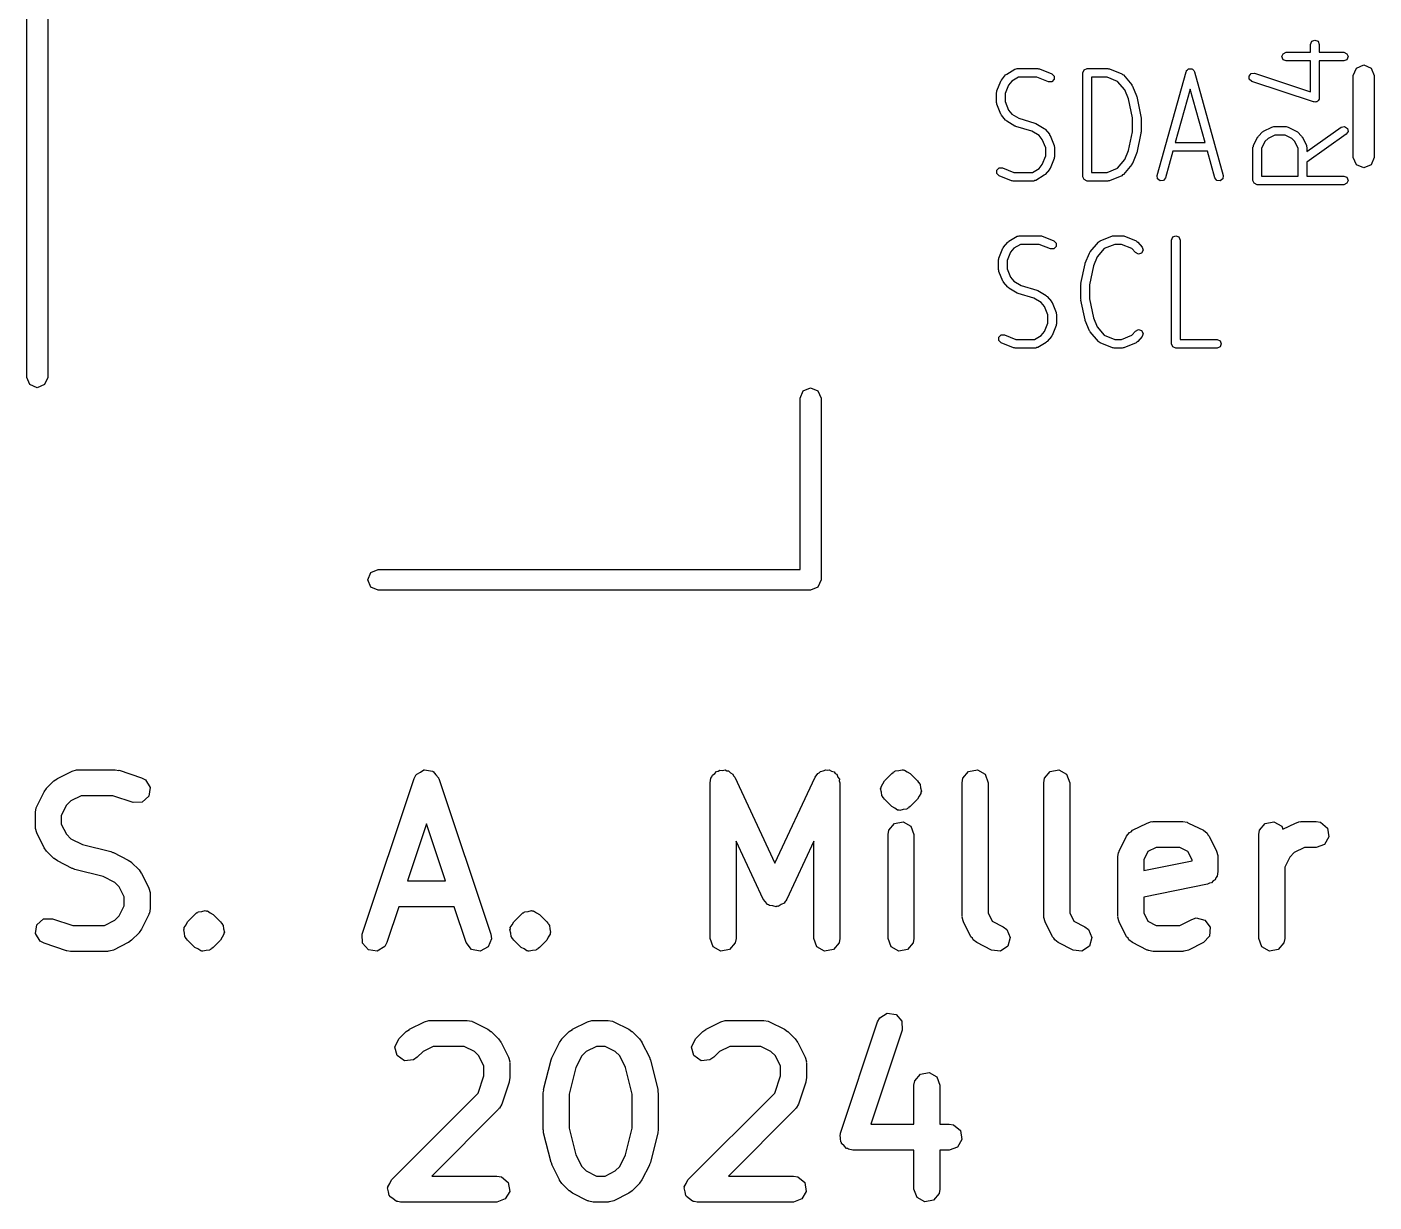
# Model space of a CAD drawing. Extents: x 85.3 to 114.3, y -106.8 to -93.4.
# Drawn here: x 85.25 to 93.04, y -106.71 to -99.91 of the extents above; entities that cross this region are included whole.
import ezdxf

# ---------------------------------------------------------------- set-up
doc = ezdxf.new("R2010")
doc.units = 0
doc.layers.add('BLACK', color=7, linetype='CONTINUOUS')

msp = doc.modelspace()

# ---------------------------------------------------------------- linework, layer by layer
at = {"layer": 'BLACK', "linetype": 'CONTINUOUS'}
for p, q in [((85.255, -101.94), (85.255, -98.06)), ((85.375, -98.06), (85.375, -101.94)), ((92.6749, -100.015), (92.6822, -99.9973)), ((92.6749, -100.061), (92.6749, -100.015)), ((92.6822, -99.9973), (92.6999, -99.9899)), ((92.6999, -99.9899), (92.7176, -99.9973)), ((92.7176, -99.9973), (92.7249, -100.015)), ((92.7249, -100.015), (92.7249, -100.061)), ((92.5083, -100.086), (92.5156, -100.069)), ((92.5156, -100.104), (92.5083, -100.086)), ((92.5156, -100.069), (92.5333, -100.061)), ((92.5333, -100.111), (92.5156, -100.104)), ((92.5333, -100.061), (92.6749, -100.061)), ((92.6749, -100.111), (92.5333, -100.111)), ((92.6749, -100.29), (92.6749, -100.111)), ((92.7249, -100.061), (92.8666, -100.061)), ((92.8666, -100.111), (92.7249, -100.111)), ((92.7249, -100.111), (92.7249, -100.324)), ((92.8666, -100.061), (92.8843, -100.069)), ((92.8843, -100.104), (92.8666, -100.111)), ((92.8843, -100.069), (92.8916, -100.086)), ((92.8916, -100.086), (92.8843, -100.104)), ((92.9391, -100.152), (92.9815, -100.134)), ((92.9815, -100.134), (93.0239, -100.152)), ((90.8883, -100.221), (90.9121, -100.192)), ((90.9121, -100.192), (90.9159, -100.19)), ((90.9159, -100.19), (90.9184, -100.187)), ((90.9184, -100.187), (90.966, -100.158)), ((90.9858, -100.205), (90.9478, -100.227)), ((90.966, -100.158), (90.9727, -100.157)), ((90.9727, -100.157), (90.9789, -100.155)), ((90.9789, -100.155), (91.0979, -100.155)), ((91.0931, -100.205), (90.9858, -100.205)), ((91.1601, -100.231), (91.0931, -100.205)), ((91.0979, -100.155), (91.1024, -100.156)), ((91.1024, -100.156), (91.1072, -100.156)), ((91.1072, -100.156), (91.1787, -100.185)), ((91.1787, -100.185), (91.1924, -100.198)), ((91.1924, -100.198), (91.1926, -100.217)), ((91.3587, -100.18), (91.366, -100.162)), ((91.3587, -100.78), (91.3587, -100.18)), ((91.366, -100.162), (91.3837, -100.155)), ((91.3837, -100.155), (91.5027, -100.155)), ((91.4087, -100.205), (91.4087, -100.755)), ((91.4979, -100.205), (91.4087, -100.205)), ((91.559, -100.229), (91.4979, -100.205)), ((91.5027, -100.155), (91.5072, -100.156)), ((91.5072, -100.156), (91.512, -100.156)), ((91.512, -100.156), (91.5834, -100.185)), ((91.5834, -100.185), (91.5879, -100.189)), ((91.5879, -100.189), (91.5933, -100.192)), ((91.5933, -100.192), (91.641, -100.249)), ((91.7881, -100.773), (91.9548, -100.173)), ((91.9548, -100.173), (91.9567, -100.17)), ((91.9567, -100.17), (91.9571, -100.167)), ((91.9571, -100.167), (91.9624, -100.163)), ((91.9624, -100.163), (91.9666, -100.158)), ((91.9666, -100.158), (91.9697, -100.157)), ((91.9697, -100.157), (91.9722, -100.156)), ((91.9722, -100.156), (91.9789, -100.156)), ((91.9789, -100.156), (91.9856, -100.156)), ((91.9856, -100.156), (91.9881, -100.157)), ((91.9881, -100.157), (91.9912, -100.158)), ((91.9912, -100.158), (91.9953, -100.163)), ((91.9953, -100.163), (92.0007, -100.167)), ((92.0007, -100.167), (92.001, -100.17)), ((92.001, -100.17), (92.003, -100.173)), ((92.003, -100.173), (92.1696, -100.773)), ((92.3191, -100.198), (92.3316, -100.183)), ((92.3204, -100.217), (92.3191, -100.198)), ((92.3316, -100.183), (92.3507, -100.182)), ((92.3507, -100.182), (92.6749, -100.29)), ((92.9215, -100.194), (92.9391, -100.152)), ((92.9215, -100.669), (92.9215, -100.194)), ((93.0239, -100.152), (93.0415, -100.194)), ((93.0415, -100.194), (93.0415, -100.669)), ((90.8587, -100.294), (90.8606, -100.289)), ((90.8606, -100.284), (90.8844, -100.227)), ((90.8606, -100.289), (90.8606, -100.284)), ((90.8844, -100.227), (90.8871, -100.224)), ((90.8871, -100.224), (90.8883, -100.221)), ((90.9291, -100.25), (90.9087, -100.299)), ((90.9478, -100.227), (90.9291, -100.25)), ((91.1792, -100.231), (91.1601, -100.231)), ((91.1926, -100.217), (91.1792, -100.231)), ((91.6001, -100.278), (91.559, -100.229)), ((91.6216, -100.33), (91.6001, -100.278)), ((91.641, -100.249), (91.6421, -100.253)), ((91.6421, -100.253), (91.6448, -100.256)), ((91.6448, -100.256), (91.6686, -100.313)), ((91.9789, -100.273), (91.8927, -100.583)), ((92.0651, -100.583), (91.9789, -100.273)), ((92.3349, -100.229), (92.3204, -100.217)), ((92.692, -100.348), (92.3349, -100.229)), ((90.8587, -100.351), (90.8587, -100.294)), ((90.8606, -100.356), (90.8587, -100.351)), ((90.8606, -100.361), (90.8606, -100.356)), ((90.8844, -100.418), (90.8606, -100.361)), ((90.9087, -100.299), (90.9087, -100.346)), ((90.9087, -100.346), (90.9291, -100.395)), ((91.6444, -100.439), (91.6216, -100.33)), ((91.6686, -100.313), (91.6686, -100.315)), ((91.6686, -100.315), (91.67, -100.317)), ((91.67, -100.317), (91.6938, -100.432)), ((92.6961, -100.348), (92.692, -100.348)), ((92.6999, -100.349), (92.6961, -100.348)), ((92.7053, -100.347), (92.6999, -100.349)), ((92.7111, -100.347), (92.7053, -100.347)), ((92.7138, -100.344), (92.7111, -100.347)), ((92.7176, -100.342), (92.7138, -100.344)), ((92.7198, -100.337), (92.7176, -100.342)), ((92.7236, -100.332), (92.7198, -100.337)), ((92.7249, -100.324), (92.7233, -100.328)), ((92.7233, -100.328), (92.7236, -100.332)), ((90.8871, -100.421), (90.8844, -100.418)), ((90.8883, -100.424), (90.8871, -100.421)), ((90.9121, -100.453), (90.8883, -100.424)), ((90.9291, -100.395), (90.9478, -100.418)), ((90.9478, -100.418), (90.9891, -100.442)), ((90.9891, -100.442), (91.0813, -100.47)), ((91.6444, -100.52), (91.6444, -100.439)), ((91.6938, -100.432), (91.6933, -100.434)), ((91.6933, -100.434), (91.6944, -100.437)), ((91.6944, -100.437), (91.6944, -100.522)), ((90.9159, -100.455), (90.9121, -100.453)), ((90.9184, -100.458), (90.9159, -100.455)), ((90.966, -100.487), (90.9184, -100.458)), ((90.9692, -100.487), (90.966, -100.487)), ((90.9717, -100.489), (90.9692, -100.487)), ((91.064, -100.517), (90.9717, -100.489)), ((91.1053, -100.542), (91.064, -100.517)), ((91.0813, -100.47), (91.0838, -100.472)), ((91.0838, -100.472), (91.087, -100.472)), ((91.087, -100.472), (91.1346, -100.501)), ((91.1346, -100.501), (91.1372, -100.504)), ((91.1372, -100.504), (91.141, -100.506)), ((91.141, -100.506), (91.1648, -100.535)), ((91.6216, -100.629), (91.6444, -100.52)), ((91.6944, -100.522), (91.6933, -100.525)), ((92.3727, -100.545), (92.3965, -100.521)), ((92.3965, -100.521), (92.4003, -100.519)), ((92.4003, -100.519), (92.403, -100.516)), ((92.403, -100.516), (92.4506, -100.493)), ((92.4506, -100.493), (92.4565, -100.492)), ((92.4565, -100.492), (92.4618, -100.49)), ((92.4618, -100.49), (92.5333, -100.49)), ((92.5333, -100.49), (92.5386, -100.492)), ((92.5386, -100.492), (92.5444, -100.493)), ((92.5444, -100.493), (92.5921, -100.516)), ((92.5921, -100.516), (92.5948, -100.519)), ((92.5948, -100.519), (92.5986, -100.521)), ((92.5986, -100.521), (92.6224, -100.545)), ((92.6535, -100.634), (92.8523, -100.494)), ((92.8523, -100.494), (92.8709, -100.49)), ((92.8709, -100.49), (92.8871, -100.501)), ((92.8912, -100.519), (92.8809, -100.535)), ((92.8871, -100.501), (92.8912, -100.519)), ((91.1239, -100.564), (91.1053, -100.542)), ((91.1444, -100.613), (91.1239, -100.564)), ((91.1648, -100.535), (91.1659, -100.539)), ((91.1659, -100.539), (91.1686, -100.541)), ((91.1686, -100.541), (91.1924, -100.599)), ((91.1924, -100.599), (91.1925, -100.604)), ((91.6938, -100.528), (91.67, -100.642)), ((91.6933, -100.525), (91.6938, -100.528)), ((91.8927, -100.583), (92.0651, -100.583)), ((92.3438, -100.605), (92.3442, -100.599)), ((92.3442, -100.599), (92.368, -100.551)), ((92.368, -100.551), (92.3711, -100.549)), ((92.3711, -100.549), (92.3727, -100.545)), ((92.4109, -100.577), (92.3916, -100.616)), ((92.429, -100.559), (92.4109, -100.577)), ((92.4677, -100.54), (92.429, -100.559)), ((92.5274, -100.54), (92.4677, -100.54)), ((92.5661, -100.559), (92.5274, -100.54)), ((92.5841, -100.577), (92.5661, -100.559)), ((92.6035, -100.616), (92.5841, -100.577)), ((92.6224, -100.545), (92.6239, -100.549)), ((92.6239, -100.549), (92.627, -100.551)), ((92.627, -100.551), (92.6509, -100.599)), ((92.6509, -100.599), (92.6513, -100.605)), ((92.8809, -100.535), (92.6535, -100.695)), ((91.1239, -100.709), (91.1444, -100.66)), ((91.1444, -100.66), (91.1444, -100.613)), ((91.1924, -100.675), (91.1686, -100.732)), ((91.1925, -100.67), (91.1924, -100.675)), ((91.1925, -100.604), (91.1944, -100.608)), ((91.1944, -100.665), (91.1925, -100.67)), ((91.1944, -100.608), (91.1944, -100.665)), ((91.6001, -100.681), (91.6216, -100.629)), ((91.6686, -100.646), (91.6448, -100.704)), ((91.67, -100.642), (91.6686, -100.644)), ((91.6686, -100.644), (91.6686, -100.646)), ((91.8788, -100.633), (91.8363, -100.786)), ((92.0789, -100.633), (91.8788, -100.633)), ((92.1215, -100.786), (92.0789, -100.633)), ((92.3416, -100.61), (92.3438, -100.605)), ((92.3416, -100.801), (92.3416, -100.61)), ((92.3916, -100.616), (92.3916, -100.776)), ((92.6035, -100.776), (92.6035, -100.616)), ((92.6513, -100.605), (92.6535, -100.61)), ((92.6535, -100.61), (92.6535, -100.634)), ((92.9391, -100.711), (92.9215, -100.669)), ((93.0415, -100.669), (93.0239, -100.711)), ((90.8604, -100.742), (90.8738, -100.728)), ((90.8607, -100.761), (90.8604, -100.742)), ((90.8738, -100.728), (90.8929, -100.728)), ((90.8929, -100.728), (90.9599, -100.755)), ((90.9599, -100.755), (91.0672, -100.755)), ((91.0672, -100.755), (91.1053, -100.732)), ((91.1053, -100.732), (91.1239, -100.709)), ((91.1648, -100.738), (91.141, -100.767)), ((91.1659, -100.735), (91.1648, -100.738)), ((91.1686, -100.732), (91.1659, -100.735)), ((91.4087, -100.755), (91.4979, -100.755)), ((91.4979, -100.755), (91.559, -100.73)), ((91.559, -100.73), (91.6001, -100.681)), ((91.641, -100.71), (91.5933, -100.767)), ((91.6421, -100.706), (91.641, -100.71)), ((91.6448, -100.704), (91.6421, -100.706)), ((92.6535, -100.695), (92.6535, -100.776)), ((92.9815, -100.729), (92.9391, -100.711)), ((93.0239, -100.711), (92.9815, -100.729)), ((90.8744, -100.774), (90.8607, -100.761)), ((90.9458, -100.803), (90.8744, -100.774)), ((90.9506, -100.803), (90.9458, -100.803)), ((90.9551, -100.805), (90.9506, -100.803)), ((91.0741, -100.805), (90.9551, -100.805)), ((91.0803, -100.802), (91.0741, -100.805)), ((91.087, -100.801), (91.0803, -100.802)), ((91.1346, -100.772), (91.087, -100.801)), ((91.1372, -100.769), (91.1346, -100.772)), ((91.141, -100.767), (91.1372, -100.769)), ((91.366, -100.797), (91.3587, -100.78)), ((91.3837, -100.805), (91.366, -100.797)), ((91.5027, -100.805), (91.3837, -100.805)), ((91.5072, -100.803), (91.5027, -100.805)), ((91.512, -100.803), (91.5072, -100.803)), ((91.5834, -100.774), (91.512, -100.803)), ((91.5878, -100.77), (91.5834, -100.774)), ((91.5933, -100.767), (91.5878, -100.77)), ((91.7905, -100.792), (91.7881, -100.773)), ((91.8055, -100.804), (91.7905, -100.792)), ((91.8245, -100.801), (91.8055, -100.804)), ((91.8363, -100.786), (91.8245, -100.801)), ((92.1333, -100.801), (92.1215, -100.786)), ((92.1523, -100.804), (92.1333, -100.801)), ((92.1673, -100.792), (92.1523, -100.804)), ((92.1696, -100.773), (92.1673, -100.792)), ((92.3489, -100.818), (92.3416, -100.801)), ((92.3666, -100.826), (92.3489, -100.818)), ((92.8666, -100.826), (92.3666, -100.826)), ((92.3916, -100.776), (92.6035, -100.776)), ((92.6535, -100.776), (92.8666, -100.776)), ((92.8666, -100.776), (92.8843, -100.783)), ((92.8843, -100.818), (92.8666, -100.826)), ((92.8843, -100.783), (92.8916, -100.801)), ((92.8916, -100.801), (92.8843, -100.818)), ((90.9303, -101.153), (90.9779, -101.124)), ((90.9779, -101.124), (90.9846, -101.123)), ((90.9846, -101.123), (90.9908, -101.121)), ((90.9908, -101.121), (91.1098, -101.121)), ((91.1098, -101.121), (91.1143, -101.122)), ((91.1143, -101.122), (91.1191, -101.122)), ((91.1191, -101.122), (91.1906, -101.151)), ((91.4577, -101.151), (91.5291, -101.122)), ((91.5291, -101.122), (91.534, -101.122)), ((91.534, -101.122), (91.5384, -101.121)), ((91.5384, -101.121), (91.586, -101.121)), ((91.586, -101.121), (91.5905, -101.122)), ((91.5905, -101.122), (91.5953, -101.122)), ((91.5953, -101.122), (91.6668, -101.151)), ((91.8706, -101.146), (91.8779, -101.128)), ((91.8706, -101.746), (91.8706, -101.146)), ((91.8779, -101.128), (91.8956, -101.121)), ((91.8956, -101.121), (91.9132, -101.128)), ((91.9132, -101.128), (91.9206, -101.146)), ((91.9206, -101.146), (91.9206, -101.721)), ((90.8725, -101.25), (90.8963, -101.193)), ((90.8963, -101.193), (90.899, -101.19)), ((90.899, -101.19), (90.9002, -101.187)), ((90.9002, -101.187), (90.924, -101.158)), ((90.941, -101.216), (90.9206, -101.265)), ((90.924, -101.158), (90.9278, -101.156)), ((90.9278, -101.156), (90.9303, -101.153)), ((90.9597, -101.193), (90.941, -101.216)), ((90.9977, -101.171), (90.9597, -101.193)), ((91.105, -101.171), (90.9977, -101.171)), ((91.172, -101.197), (91.105, -101.171)), ((91.1911, -101.197), (91.172, -101.197)), ((91.1906, -101.151), (91.2043, -101.164)), ((91.2045, -101.183), (91.1911, -101.197)), ((91.2043, -101.164), (91.2045, -101.183)), ((91.3725, -101.279), (91.3963, -101.222)), ((91.3963, -101.222), (91.399, -101.219)), ((91.399, -101.219), (91.4002, -101.215)), ((91.4002, -101.215), (91.4478, -101.158)), ((91.4821, -101.195), (91.441, -101.244)), ((91.4478, -101.158), (91.4533, -101.155)), ((91.4533, -101.155), (91.4577, -101.151)), ((91.5432, -101.171), (91.4821, -101.195)), ((91.5812, -101.171), (91.5432, -101.171)), ((91.6423, -101.195), (91.5812, -101.171)), ((91.6621, -101.219), (91.6423, -101.195)), ((91.679, -101.228), (91.6621, -101.219)), ((91.6668, -101.151), (91.6712, -101.155)), ((91.6712, -101.155), (91.6767, -101.158)), ((91.6767, -101.158), (91.7005, -101.187)), ((91.6973, -101.222), (91.679, -101.228)), ((91.7062, -101.205), (91.6973, -101.222)), ((91.7005, -101.187), (91.7062, -101.205)), ((90.8706, -101.26), (90.8725, -101.255)), ((90.8706, -101.317), (90.8706, -101.26)), ((90.8725, -101.255), (90.8725, -101.25)), ((90.9206, -101.265), (90.9206, -101.312)), ((91.3473, -101.398), (91.3711, -101.283)), ((91.3711, -101.283), (91.3725, -101.281)), ((91.3725, -101.281), (91.3725, -101.279)), ((91.4196, -101.296), (91.3968, -101.405)), ((91.441, -101.244), (91.4196, -101.296)), ((90.8725, -101.322), (90.8706, -101.317)), ((90.8725, -101.327), (90.8725, -101.322)), ((90.8963, -101.384), (90.8725, -101.327)), ((90.9206, -101.312), (90.941, -101.361)), ((90.941, -101.361), (90.9597, -101.384)), ((90.899, -101.387), (90.8963, -101.384)), ((90.9002, -101.39), (90.899, -101.387)), ((90.924, -101.419), (90.9002, -101.39)), ((90.9278, -101.421), (90.924, -101.419)), ((90.9303, -101.424), (90.9278, -101.421)), ((90.9779, -101.453), (90.9303, -101.424)), ((90.9597, -101.384), (91.001, -101.408)), ((90.9811, -101.453), (90.9779, -101.453)), ((90.9836, -101.455), (90.9811, -101.453)), ((91.0759, -101.483), (90.9836, -101.455)), ((91.001, -101.408), (91.0932, -101.436)), ((91.0932, -101.436), (91.0957, -101.438)), ((91.0957, -101.438), (91.0989, -101.438)), ((91.0989, -101.438), (91.1465, -101.467)), ((91.3468, -101.403), (91.3478, -101.4)), ((91.3468, -101.488), (91.3468, -101.403)), ((91.3478, -101.4), (91.3473, -101.398)), ((91.3968, -101.405), (91.3968, -101.486)), ((91.1172, -101.508), (91.0759, -101.483)), ((91.1358, -101.53), (91.1172, -101.508)), ((91.1563, -101.579), (91.1358, -101.53)), ((91.1465, -101.467), (91.1491, -101.47)), ((91.1491, -101.47), (91.1529, -101.472)), ((91.1529, -101.472), (91.1767, -101.501)), ((91.1767, -101.501), (91.1778, -101.505)), ((91.1778, -101.505), (91.1805, -101.507)), ((91.1805, -101.507), (91.2044, -101.565)), ((91.3478, -101.491), (91.3468, -101.488)), ((91.3473, -101.494), (91.3478, -101.491)), ((91.3711, -101.608), (91.3473, -101.494)), ((91.3968, -101.486), (91.4196, -101.595)), ((91.1563, -101.626), (91.1563, -101.579)), ((91.2044, -101.565), (91.2044, -101.57)), ((91.2044, -101.57), (91.2063, -101.574)), ((91.2063, -101.574), (91.2063, -101.631)), ((91.3725, -101.61), (91.3711, -101.608)), ((91.3725, -101.612), (91.3725, -101.61)), ((91.3963, -101.67), (91.3725, -101.612)), ((91.4196, -101.595), (91.441, -101.647)), ((91.1172, -101.698), (91.1358, -101.675)), ((91.1358, -101.675), (91.1563, -101.626)), ((91.2044, -101.641), (91.1805, -101.698)), ((91.2063, -101.631), (91.2044, -101.636)), ((91.2044, -101.636), (91.2044, -101.641)), ((91.399, -101.672), (91.3963, -101.67)), ((91.4002, -101.676), (91.399, -101.672)), ((91.4478, -101.733), (91.4002, -101.676)), ((91.441, -101.647), (91.4821, -101.696)), ((91.6423, -101.696), (91.6621, -101.672)), ((91.6621, -101.672), (91.679, -101.664)), ((91.679, -101.664), (91.6973, -101.669)), ((91.6973, -101.669), (91.7062, -101.686)), ((91.7062, -101.686), (91.7005, -101.704)), ((90.8723, -101.708), (90.8857, -101.694)), ((90.8726, -101.727), (90.8723, -101.708)), ((90.8863, -101.74), (90.8726, -101.727)), ((90.8857, -101.694), (90.9048, -101.694)), ((90.9577, -101.769), (90.8863, -101.74)), ((90.9048, -101.694), (90.9718, -101.721)), ((90.9625, -101.769), (90.9577, -101.769)), ((90.967, -101.771), (90.9625, -101.769)), ((90.9718, -101.721), (91.0791, -101.721)), ((91.0791, -101.721), (91.1172, -101.698)), ((91.0923, -101.768), (91.086, -101.771)), ((91.0989, -101.767), (91.0923, -101.768)), ((91.1465, -101.738), (91.0989, -101.767)), ((91.1491, -101.735), (91.1465, -101.738)), ((91.1529, -101.733), (91.1491, -101.735)), ((91.1767, -101.704), (91.1529, -101.733)), ((91.1778, -101.701), (91.1767, -101.704)), ((91.1805, -101.698), (91.1778, -101.701)), ((91.4533, -101.736), (91.4478, -101.733)), ((91.4577, -101.74), (91.4533, -101.736)), ((91.5291, -101.769), (91.4577, -101.74)), ((91.4821, -101.696), (91.5432, -101.721)), ((91.534, -101.769), (91.5291, -101.769)), ((91.5384, -101.771), (91.534, -101.769)), ((91.5432, -101.721), (91.5812, -101.721)), ((91.5812, -101.721), (91.6423, -101.696)), ((91.5905, -101.769), (91.586, -101.771)), ((91.5953, -101.769), (91.5905, -101.769)), ((91.6667, -101.74), (91.5953, -101.769)), ((91.6712, -101.736), (91.6667, -101.74)), ((91.6767, -101.733), (91.6712, -101.736)), ((91.7005, -101.704), (91.6767, -101.733)), ((91.8779, -101.763), (91.8706, -101.746)), ((91.8956, -101.771), (91.8779, -101.763)), ((91.9206, -101.721), (92.1337, -101.721)), ((92.1337, -101.721), (92.1513, -101.728)), ((92.1513, -101.763), (92.1337, -101.771)), ((92.1513, -101.728), (92.1587, -101.746)), ((92.1587, -101.746), (92.1513, -101.763)), ((91.086, -101.771), (90.967, -101.771)), ((91.586, -101.771), (91.5384, -101.771)), ((92.1337, -101.771), (91.8956, -101.771)), ((85.2726, -101.982), (85.255, -101.94)), ((85.315, -102), (85.2726, -101.982)), ((85.3574, -101.982), (85.315, -102)), ((85.375, -101.94), (85.3574, -101.982)), ((89.7426, -102.018), (89.785, -102)), ((89.785, -102), (89.8274, -102.018)), ((89.725, -102.06), (89.7426, -102.018)), ((89.725, -103.05), (89.725, -102.06)), ((89.8274, -102.018), (89.845, -102.06)), ((89.845, -102.06), (89.845, -103.11)), ((87.225, -103.11), (87.2426, -103.068)), ((87.2426, -103.068), (87.285, -103.05)), ((87.285, -103.05), (89.725, -103.05)), ((87.2426, -103.152), (87.225, -103.11)), ((87.285, -103.17), (87.2426, -103.152)), ((89.785, -103.17), (87.285, -103.17)), ((89.8274, -103.152), (89.785, -103.17)), ((89.845, -103.11), (89.8274, -103.152)), ((85.4113, -104.272), (85.4296, -104.26)), ((85.4296, -104.26), (85.4307, -104.258)), ((85.4307, -104.258), (85.5165, -104.216)), ((85.5165, -104.216), (85.5414, -104.208)), ((85.5414, -104.208), (85.5458, -104.209)), ((85.5458, -104.209), (85.55, -104.208)), ((85.55, -104.208), (85.7643, -104.208)), ((85.7643, -104.208), (85.7864, -104.212)), ((85.7864, -104.212), (85.788, -104.211)), ((85.788, -104.211), (85.9166, -104.254)), ((85.9166, -104.254), (85.9395, -104.267)), ((87.1931, -105.159), (87.4931, -104.259)), ((87.4931, -104.259), (87.5055, -104.236)), ((87.5055, -104.236), (87.5074, -104.235)), ((87.5074, -104.235), (87.5082, -104.233)), ((87.5082, -104.233), (87.529, -104.222)), ((87.529, -104.222), (87.5492, -104.209)), ((87.5492, -104.209), (87.5514, -104.209)), ((87.5514, -104.209), (87.5533, -104.208)), ((87.5533, -104.208), (87.5765, -104.213)), ((87.5765, -104.213), (87.6, -104.217)), ((87.6, -104.217), (87.6014, -104.218)), ((87.6014, -104.218), (87.6035, -104.219)), ((87.6035, -104.219), (87.6183, -104.237)), ((87.6183, -104.237), (87.634, -104.255)), ((87.634, -104.255), (87.6341, -104.257)), ((87.6341, -104.257), (87.6354, -104.259)), ((87.6354, -104.259), (87.9354, -105.159)), ((89.2036, -104.283), (89.2081, -104.257)), ((89.2081, -104.257), (89.2145, -104.249)), ((89.2145, -104.249), (89.2171, -104.24)), ((89.2171, -104.24), (89.2305, -104.23)), ((89.2305, -104.23), (89.2411, -104.218)), ((89.2411, -104.218), (89.2509, -104.216)), ((89.2509, -104.216), (89.2591, -104.21)), ((89.2591, -104.21), (89.2755, -104.212)), ((89.2755, -104.212), (89.2916, -104.209)), ((89.2916, -104.209), (89.3003, -104.214)), ((89.3003, -104.214), (89.3102, -104.215)), ((89.3102, -104.215), (89.3218, -104.226)), ((89.3218, -104.226), (89.336, -104.234)), ((89.336, -104.234), (89.3394, -104.244)), ((89.3394, -104.244), (89.3465, -104.251)), ((89.3465, -104.251), (89.5786, -104.748)), ((89.5786, -104.748), (89.8106, -104.251)), ((89.8106, -104.251), (89.8256, -104.23)), ((89.8256, -104.23), (89.8346, -104.225)), ((89.8346, -104.225), (89.8411, -104.218)), ((89.8411, -104.218), (89.8572, -104.215)), ((89.8572, -104.215), (89.8721, -104.208)), ((89.8721, -104.208), (89.8817, -104.211)), ((89.8817, -104.211), (89.8916, -104.209)), ((89.8916, -104.209), (89.9058, -104.217)), ((89.9058, -104.217), (89.9216, -104.221)), ((89.9216, -104.221), (89.9274, -104.229)), ((89.9274, -104.229), (89.936, -104.234)), ((89.936, -104.234), (89.9416, -104.25)), ((89.9416, -104.25), (89.951, -104.263)), ((90.2113, -104.272), (90.2541, -104.23)), ((90.2541, -104.23), (90.2622, -104.224)), ((90.2622, -104.224), (90.2641, -104.221)), ((90.2641, -104.221), (90.2673, -104.22)), ((90.2673, -104.22), (90.2675, -104.22)), ((90.2675, -104.22), (90.2696, -104.218)), ((90.2696, -104.218), (90.2716, -104.217)), ((90.2716, -104.217), (90.2754, -104.215)), ((90.2754, -104.215), (90.2949, -104.213)), ((90.2949, -104.213), (90.3137, -104.208)), ((90.3137, -104.208), (90.3168, -104.209)), ((90.3168, -104.209), (90.3202, -104.209)), ((90.3202, -104.209), (90.3231, -104.21)), ((90.3231, -104.21), (90.3266, -104.21)), ((90.3266, -104.21), (90.3425, -104.221)), ((90.3425, -104.221), (90.3602, -104.23)), ((90.3602, -104.23), (90.403, -104.272)), ((90.6607, -104.283), (90.6652, -104.257)), ((90.6652, -104.257), (90.6982, -104.218)), ((90.6982, -104.218), (90.7487, -104.209)), ((90.7487, -104.209), (90.7932, -104.234)), ((90.7932, -104.234), (90.8107, -104.283)), ((91.1321, -104.283), (91.1367, -104.257)), ((91.1367, -104.257), (91.1696, -104.218)), ((91.1696, -104.218), (91.2202, -104.209)), ((91.2202, -104.209), (91.2646, -104.234)), ((91.2646, -104.234), (91.2821, -104.283)), ((85.3115, -104.421), (85.3543, -104.335)), ((85.3543, -104.335), (85.3677, -104.317)), ((85.3677, -104.317), (85.3684, -104.315)), ((85.3684, -104.315), (85.4113, -104.272)), ((85.9395, -104.267), (85.9663, -104.31)), ((85.9663, -104.31), (85.9588, -104.361)), ((89.2036, -105.183), (89.2036, -104.283)), ((89.951, -104.263), (89.9501, -104.273)), ((89.9501, -104.273), (89.9536, -104.283)), ((89.9536, -104.283), (89.9536, -105.183)), ((90.1896, -104.319), (90.1924, -104.313)), ((90.1946, -104.338), (90.1896, -104.319)), ((90.1918, -104.306), (90.203, -104.29)), ((90.1924, -104.313), (90.1918, -104.306)), ((90.1963, -104.357), (90.1946, -104.338)), ((90.203, -104.29), (90.2113, -104.272)), ((90.403, -104.272), (90.4087, -104.281)), ((90.4087, -104.281), (90.4114, -104.282)), ((90.4114, -104.282), (90.4123, -104.286)), ((90.4123, -104.286), (90.418, -104.294)), ((90.418, -104.294), (90.4197, -104.313)), ((90.4197, -104.313), (90.4247, -104.332)), ((90.4247, -104.332), (90.4219, -104.338)), ((90.4219, -104.338), (90.4224, -104.345)), ((90.6607, -105.054), (90.6607, -104.283)), ((90.8107, -104.283), (90.8107, -105.036)), ((91.1321, -105.054), (91.1321, -104.283)), ((91.2821, -104.283), (91.2821, -105.036)), ((85.4831, -104.413), (85.4536, -104.472)), ((85.5087, -104.387), (85.4831, -104.413)), ((85.5677, -104.358), (85.5087, -104.387)), ((85.7521, -104.358), (85.5677, -104.358)), ((85.8691, -104.397), (85.7521, -104.358)), ((85.9204, -104.395), (85.8691, -104.397)), ((85.9588, -104.361), (85.9204, -104.395)), ((90.202, -104.365), (90.1963, -104.357)), ((90.2028, -104.369), (90.202, -104.365)), ((90.2056, -104.37), (90.2028, -104.369)), ((90.2113, -104.379), (90.2056, -104.37)), ((90.2541, -104.421), (90.2113, -104.379)), ((90.403, -104.379), (90.3602, -104.421)), ((90.4113, -104.361), (90.403, -104.379)), ((90.4224, -104.345), (90.4113, -104.361)), ((85.3036, -104.454), (85.3081, -104.428)), ((85.3036, -104.54), (85.3036, -104.454)), ((85.3081, -104.428), (85.311, -104.425)), ((85.311, -104.425), (85.3115, -104.421)), ((85.4536, -104.472), (85.4536, -104.522)), ((90.2718, -104.43), (90.2541, -104.421)), ((90.2877, -104.441), (90.2718, -104.43)), ((90.2911, -104.441), (90.2877, -104.441)), ((90.2941, -104.442), (90.2911, -104.441)), ((90.2975, -104.442), (90.2941, -104.442)), ((90.3006, -104.443), (90.2975, -104.442)), ((90.3194, -104.438), (90.3006, -104.443)), ((90.3388, -104.436), (90.3194, -104.438)), ((90.3427, -104.434), (90.3388, -104.436)), ((90.3446, -104.433), (90.3427, -104.434)), ((90.3468, -104.431), (90.3446, -104.433)), ((90.3469, -104.431), (90.3468, -104.431)), ((90.3502, -104.43), (90.3469, -104.431)), ((90.3521, -104.427), (90.3502, -104.43)), ((90.3602, -104.421), (90.3521, -104.427)), ((85.3051, -104.544), (85.3036, -104.54)), ((85.3041, -104.548), (85.3051, -104.544)), ((85.3115, -104.573), (85.3041, -104.548)), ((85.4536, -104.522), (85.4831, -104.581)), ((87.5643, -104.52), (87.4541, -104.85)), ((87.6745, -104.85), (87.5643, -104.52)), ((90.2321, -104.583), (90.2367, -104.557)), ((90.2367, -104.557), (90.2696, -104.518)), ((90.2696, -104.518), (90.3202, -104.509)), ((90.3202, -104.509), (90.3646, -104.534)), ((90.3646, -104.534), (90.3821, -104.583)), ((91.6115, -104.592), (91.627, -104.571)), ((91.627, -104.571), (91.6373, -104.567)), ((91.6373, -104.567), (91.645, -104.558)), ((91.645, -104.558), (91.7307, -104.516)), ((91.7307, -104.516), (91.7557, -104.508)), ((91.7557, -104.508), (91.7601, -104.509)), ((91.7601, -104.509), (91.7643, -104.508)), ((91.7643, -104.508), (91.9357, -104.508)), ((91.9357, -104.508), (91.9614, -104.512)), ((91.9614, -104.512), (91.9648, -104.515)), ((91.9648, -104.515), (91.9693, -104.516)), ((91.9693, -104.516), (92.055, -104.558)), ((92.055, -104.558), (92.0759, -104.574)), ((92.375, -104.583), (92.3795, -104.557)), ((92.3795, -104.557), (92.4125, -104.518)), ((92.4125, -104.518), (92.463, -104.509)), ((92.463, -104.509), (92.5075, -104.534)), ((92.5075, -104.534), (92.514, -104.552)), ((92.514, -104.552), (92.5879, -104.516)), ((92.5879, -104.516), (92.6129, -104.508)), ((92.6129, -104.508), (92.6172, -104.509)), ((92.6172, -104.509), (92.6214, -104.508)), ((92.6214, -104.508), (92.7071, -104.508)), ((92.7071, -104.508), (92.7328, -104.512)), ((92.7328, -104.512), (92.7721, -104.545)), ((92.7721, -104.545), (92.781, -104.596)), ((85.3543, -104.659), (85.3115, -104.573)), ((85.4831, -104.581), (85.5087, -104.607)), ((85.5087, -104.607), (85.5762, -104.64)), ((85.5762, -104.64), (85.7396, -104.681)), ((89.5106, -104.957), (89.3536, -104.621)), ((89.3536, -104.621), (89.3536, -105.183)), ((89.8036, -104.621), (89.6465, -104.957)), ((89.8036, -105.183), (89.8036, -104.621)), ((90.2321, -105.183), (90.2321, -104.583)), ((90.3821, -104.583), (90.3821, -105.183)), ((91.5686, -104.678), (91.6115, -104.592)), ((92.0759, -104.574), (92.0804, -104.584)), ((92.0804, -104.584), (92.0885, -104.592)), ((92.0885, -104.592), (92.1314, -104.678)), ((92.375, -105.183), (92.375, -104.583)), ((92.7554, -104.64), (92.7071, -104.658)), ((92.781, -104.596), (92.7554, -104.64)), ((85.3555, -104.66), (85.3543, -104.659)), ((85.3684, -104.679), (85.3555, -104.66)), ((85.4113, -104.721), (85.3684, -104.679)), ((85.4127, -104.722), (85.4113, -104.721)), ((85.4307, -104.735), (85.4127, -104.722)), ((85.7396, -104.681), (85.7514, -104.687)), ((85.7514, -104.687), (85.755, -104.687)), ((85.755, -104.687), (85.8407, -104.73)), ((91.5607, -104.711), (91.5652, -104.686)), ((91.5607, -105.054), (91.5607, -104.711)), ((91.5652, -104.686), (91.5681, -104.682)), ((91.5681, -104.682), (91.5686, -104.678)), ((91.7345, -104.681), (91.7107, -104.729)), ((91.782, -104.658), (91.7345, -104.681)), ((91.918, -104.658), (91.782, -104.658)), ((91.9655, -104.681), (91.918, -104.658)), ((91.9893, -104.729), (91.9655, -104.681)), ((92.1314, -104.678), (92.1388, -104.703)), ((92.1388, -104.703), (92.1378, -104.707)), ((92.1378, -104.707), (92.1393, -104.711)), ((92.1393, -104.711), (92.1393, -104.797)), ((92.5545, -104.713), (92.525, -104.772)), ((92.5801, -104.687), (92.5545, -104.713)), ((92.6391, -104.658), (92.5801, -104.687)), ((92.7071, -104.658), (92.6391, -104.658)), ((85.5165, -104.778), (85.4307, -104.735)), ((85.52, -104.779), (85.5165, -104.778)), ((85.5318, -104.784), (85.52, -104.779)), ((85.6953, -104.825), (85.5318, -104.784)), ((85.8407, -104.73), (85.8587, -104.743)), ((85.8587, -104.743), (85.8602, -104.744)), ((85.8602, -104.744), (85.903, -104.787)), ((85.903, -104.787), (85.9159, -104.805)), ((85.9159, -104.805), (85.9171, -104.806)), ((85.9171, -104.806), (85.9599, -104.892)), ((91.7107, -104.729), (91.7107, -104.791)), ((91.7107, -104.791), (91.9893, -104.735)), ((91.9893, -104.735), (91.9893, -104.729)), ((92.1393, -104.797), (92.1348, -104.823)), ((92.525, -104.772), (92.525, -105.183)), ((85.7627, -104.859), (85.6953, -104.825)), ((85.7884, -104.884), (85.7627, -104.859)), ((85.8179, -104.943), (85.7884, -104.884)), ((87.4541, -104.85), (87.6745, -104.85)), ((92.079, -104.87), (91.7107, -104.944)), ((92.0896, -104.864), (92.079, -104.87)), ((92.1018, -104.862), (92.0896, -104.864)), ((92.1108, -104.851), (92.1018, -104.862)), ((92.1228, -104.844), (92.1108, -104.851)), ((92.1268, -104.832), (92.1228, -104.844)), ((92.1348, -104.823), (92.1268, -104.832)), ((85.8179, -104.994), (85.8179, -104.943)), ((85.9599, -104.892), (85.9674, -104.917)), ((85.9674, -104.917), (85.9663, -104.921)), ((85.9663, -104.921), (85.9679, -104.925)), ((85.9679, -104.925), (85.9679, -105.011)), ((89.5244, -104.971), (89.5106, -104.957)), ((89.6465, -104.957), (89.6409, -104.965)), ((91.7107, -104.944), (91.7107, -105.036)), ((85.7884, -105.053), (85.8179, -104.994)), ((85.9633, -105.037), (85.9605, -105.04)), ((85.9679, -105.011), (85.9633, -105.037)), ((86.2255, -105.044), (86.2336, -105.038)), ((86.2336, -105.038), (86.2356, -105.035)), ((86.2356, -105.035), (86.2388, -105.035)), ((86.2388, -105.035), (86.239, -105.035)), ((86.239, -105.035), (86.2411, -105.032)), ((86.2411, -105.032), (86.2431, -105.032)), ((86.2431, -105.032), (86.2469, -105.029)), ((86.2469, -105.029), (86.2663, -105.027)), ((86.2663, -105.027), (86.2851, -105.022)), ((86.2851, -105.022), (86.2882, -105.024)), ((86.2882, -105.024), (86.2916, -105.023)), ((86.2916, -105.023), (86.2946, -105.025)), ((86.2946, -105.025), (86.298, -105.024)), ((86.298, -105.024), (86.3139, -105.036)), ((86.3139, -105.036), (86.3316, -105.044)), ((87.4041, -105), (87.3354, -105.206)), ((87.7245, -105), (87.4041, -105)), ((87.7931, -105.206), (87.7245, -105)), ((88.1113, -105.044), (88.1194, -105.038)), ((88.1194, -105.038), (88.1213, -105.035)), ((88.1213, -105.035), (88.1245, -105.035)), ((88.1245, -105.035), (88.1247, -105.035)), ((88.1247, -105.035), (88.1268, -105.032)), ((88.1268, -105.032), (88.1288, -105.032)), ((88.1288, -105.032), (88.1326, -105.029)), ((88.1326, -105.029), (88.152, -105.027)), ((88.152, -105.027), (88.1708, -105.022)), ((88.1708, -105.022), (88.1739, -105.024)), ((88.1739, -105.024), (88.1773, -105.023)), ((88.1773, -105.023), (88.1803, -105.025)), ((88.1803, -105.025), (88.1837, -105.024)), ((88.1837, -105.024), (88.1997, -105.036)), ((88.1997, -105.036), (88.2173, -105.044)), ((89.5355, -104.987), (89.5244, -104.971)), ((89.5421, -104.989), (89.5355, -104.987)), ((89.5469, -104.993), (89.5421, -104.989)), ((89.5663, -104.995), (89.5469, -104.993)), ((89.5851, -105), (89.5663, -104.995)), ((89.5912, -104.997), (89.5851, -105)), ((89.598, -104.998), (89.5912, -104.997)), ((89.6139, -104.987), (89.598, -104.998)), ((89.6316, -104.979), (89.6139, -104.987)), ((89.6373, -104.97), (89.6316, -104.979)), ((89.64, -104.968), (89.6373, -104.97)), ((89.6409, -104.965), (89.64, -104.968)), ((90.8107, -105.036), (90.8345, -105.084)), ((91.2821, -105.036), (91.3059, -105.084)), ((91.7107, -105.036), (91.7345, -105.084)), ((85.3051, -105.155), (85.3126, -105.104)), ((85.3126, -105.104), (85.351, -105.07)), ((85.351, -105.07), (85.4023, -105.069)), ((85.4023, -105.069), (85.5193, -105.108)), ((85.5193, -105.108), (85.7037, -105.108)), ((85.7037, -105.108), (85.7627, -105.078)), ((85.7627, -105.078), (85.7884, -105.053)), ((85.9599, -105.045), (85.9171, -105.13)), ((85.9605, -105.04), (85.9599, -105.045)), ((86.1633, -105.12), (86.1744, -105.104)), ((86.1744, -105.104), (86.1827, -105.087)), ((86.1827, -105.087), (86.2255, -105.044)), ((86.3316, -105.044), (86.3745, -105.087)), ((86.3745, -105.087), (86.3801, -105.095)), ((86.3801, -105.095), (86.3829, -105.097)), ((86.3829, -105.097), (86.3837, -105.1)), ((86.3837, -105.1), (86.3894, -105.108)), ((86.3894, -105.108), (86.3911, -105.128)), ((88.049, -105.12), (88.0602, -105.104)), ((88.0602, -105.104), (88.0684, -105.087)), ((88.0684, -105.087), (88.1113, -105.044)), ((88.2173, -105.044), (88.2602, -105.087)), ((88.2602, -105.087), (88.2659, -105.095)), ((88.2659, -105.095), (88.2686, -105.097)), ((88.2686, -105.097), (88.2694, -105.1)), ((88.2694, -105.1), (88.2751, -105.108)), ((88.2751, -105.108), (88.2768, -105.128)), ((90.6622, -105.058), (90.6607, -105.054)), ((90.6612, -105.063), (90.6622, -105.058)), ((90.6686, -105.088), (90.6612, -105.063)), ((90.7115, -105.173), (90.6686, -105.088)), ((90.8345, -105.084), (90.8978, -105.116)), ((90.8978, -105.116), (90.9187, -105.131)), ((91.1337, -105.058), (91.1321, -105.054)), ((91.1326, -105.063), (91.1337, -105.058)), ((91.1401, -105.088), (91.1326, -105.063)), ((91.1829, -105.173), (91.1401, -105.088)), ((91.3059, -105.084), (91.3693, -105.116)), ((91.3693, -105.116), (91.3902, -105.131)), ((91.5622, -105.058), (91.5607, -105.054)), ((91.5612, -105.063), (91.5622, -105.058)), ((91.5686, -105.088), (91.5612, -105.063)), ((91.6115, -105.173), (91.5686, -105.088)), ((91.7345, -105.084), (91.782, -105.108)), ((91.782, -105.108), (91.918, -105.108)), ((91.918, -105.108), (91.9879, -105.073)), ((91.9879, -105.073), (92.0129, -105.065)), ((92.0129, -105.065), (92.0628, -105.077)), ((92.0628, -105.077), (92.0933, -105.118)), ((85.3319, -105.199), (85.3051, -105.155)), ((85.8602, -105.193), (85.8418, -105.206)), ((85.903, -105.15), (85.8602, -105.193)), ((85.9037, -105.148), (85.903, -105.15)), ((85.9171, -105.13), (85.9037, -105.148)), ((86.161, -105.133), (86.1639, -105.127)), ((86.166, -105.152), (86.161, -105.133)), ((86.1639, -105.127), (86.1633, -105.12)), ((86.1677, -105.171), (86.166, -105.152)), ((86.1734, -105.18), (86.1677, -105.171)), ((86.1743, -105.183), (86.1734, -105.18)), ((86.177, -105.185), (86.1743, -105.183)), ((86.1827, -105.193), (86.177, -105.185)), ((86.2255, -105.236), (86.1827, -105.193)), ((86.3745, -105.193), (86.3316, -105.236)), ((86.3827, -105.175), (86.3745, -105.193)), ((86.3939, -105.159), (86.3827, -105.175)), ((86.3911, -105.128), (86.3961, -105.146)), ((86.3961, -105.146), (86.3933, -105.152)), ((86.3933, -105.152), (86.3939, -105.159)), ((87.1945, -105.21), (87.1931, -105.159)), ((87.9393, -105.185), (87.9204, -105.232)), ((87.9354, -105.159), (87.9393, -105.185)), ((88.0467, -105.133), (88.0496, -105.127)), ((88.0518, -105.152), (88.0467, -105.133)), ((88.0496, -105.127), (88.049, -105.12)), ((88.0535, -105.171), (88.0518, -105.152)), ((88.0591, -105.18), (88.0535, -105.171)), ((88.06, -105.183), (88.0591, -105.18)), ((88.0627, -105.185), (88.06, -105.183)), ((88.0684, -105.193), (88.0627, -105.185)), ((88.1113, -105.236), (88.0684, -105.193)), ((88.2602, -105.193), (88.2173, -105.236)), ((88.2684, -105.175), (88.2602, -105.193)), ((88.2796, -105.159), (88.2684, -105.175)), ((88.2768, -105.128), (88.2819, -105.146)), ((88.2819, -105.146), (88.279, -105.152)), ((88.279, -105.152), (88.2796, -105.159)), ((89.2211, -105.231), (89.2036, -105.183)), ((89.3536, -105.183), (89.349, -105.208)), ((89.8211, -105.231), (89.8036, -105.183)), ((89.9536, -105.183), (89.949, -105.208)), ((90.2497, -105.231), (90.2321, -105.183)), ((90.3821, -105.183), (90.3776, -105.208)), ((90.7196, -105.181), (90.7115, -105.173)), ((90.7241, -105.191), (90.7196, -105.181)), ((90.745, -105.207), (90.7241, -105.191)), ((90.9187, -105.131), (90.9391, -105.178)), ((90.9391, -105.178), (90.9245, -105.227)), ((91.1911, -105.181), (91.1829, -105.173)), ((91.1955, -105.191), (91.1911, -105.181)), ((91.2165, -105.207), (91.1955, -105.191)), ((91.3902, -105.131), (91.4106, -105.178)), ((91.4106, -105.178), (91.396, -105.227)), ((91.6196, -105.181), (91.6115, -105.173)), ((91.6241, -105.191), (91.6196, -105.181)), ((91.645, -105.207), (91.6241, -105.191)), ((92.0902, -105.17), (92.055, -105.207)), ((92.0933, -105.118), (92.0902, -105.17)), ((92.3925, -105.231), (92.375, -105.183)), ((92.525, -105.183), (92.5205, -105.208)), ((85.3549, -105.211), (85.3319, -105.199)), ((85.4834, -105.254), (85.3549, -105.211)), ((85.4851, -105.254), (85.4834, -105.254)), ((85.5071, -105.258), (85.4851, -105.254)), ((85.7214, -105.258), (85.5071, -105.258)), ((85.7256, -105.256), (85.7214, -105.258)), ((85.73, -105.257), (85.7256, -105.256)), ((85.755, -105.25), (85.73, -105.257)), ((85.8407, -105.207), (85.755, -105.25)), ((85.8418, -105.206), (85.8407, -105.207)), ((86.2432, -105.244), (86.2255, -105.236)), ((86.2592, -105.255), (86.2432, -105.244)), ((86.2626, -105.255), (86.2592, -105.255)), ((86.2655, -105.257), (86.2626, -105.255)), ((86.2689, -105.256), (86.2655, -105.257)), ((86.272, -105.257), (86.2689, -105.256)), ((86.2909, -105.252), (86.272, -105.257)), ((86.3103, -105.251), (86.2909, -105.252)), ((86.3141, -105.248), (86.3103, -105.251)), ((86.3161, -105.248), (86.3141, -105.248)), ((86.3182, -105.245), (86.3161, -105.248)), ((86.3184, -105.245), (86.3182, -105.245)), ((86.3216, -105.244), (86.3184, -105.245)), ((86.3235, -105.241), (86.3216, -105.244)), ((86.3316, -105.236), (86.3235, -105.241)), ((87.2286, -105.249), (87.1945, -105.21)), ((87.2793, -105.256), (87.2286, -105.249)), ((87.323, -105.229), (87.2793, -105.256)), ((87.3354, -105.206), (87.323, -105.229)), ((87.825, -105.247), (87.7931, -105.206)), ((87.8753, -105.257), (87.825, -105.247)), ((87.9204, -105.232), (87.8753, -105.257)), ((88.1289, -105.244), (88.1113, -105.236)), ((88.1449, -105.255), (88.1289, -105.244)), ((88.1483, -105.255), (88.1449, -105.255)), ((88.1513, -105.257), (88.1483, -105.255)), ((88.1546, -105.256), (88.1513, -105.257)), ((88.1577, -105.257), (88.1546, -105.256)), ((88.1766, -105.252), (88.1577, -105.257)), ((88.196, -105.251), (88.1766, -105.252)), ((88.1998, -105.248), (88.196, -105.251)), ((88.2018, -105.248), (88.1998, -105.248)), ((88.2039, -105.245), (88.2018, -105.248)), ((88.2041, -105.245), (88.2039, -105.245)), ((88.2073, -105.244), (88.2041, -105.245)), ((88.2092, -105.241), (88.2073, -105.244)), ((88.2173, -105.236), (88.2092, -105.241)), ((89.2655, -105.257), (89.2211, -105.231)), ((89.3161, -105.248), (89.2655, -105.257)), ((89.349, -105.208), (89.3161, -105.248)), ((89.8655, -105.257), (89.8211, -105.231)), ((89.9161, -105.248), (89.8655, -105.257)), ((89.949, -105.208), (89.9161, -105.248)), ((90.2941, -105.257), (90.2497, -105.231)), ((90.3446, -105.248), (90.2941, -105.257)), ((90.3776, -105.208), (90.3446, -105.248)), ((90.8307, -105.25), (90.745, -105.207)), ((90.8817, -105.256), (90.8307, -105.25)), ((90.9245, -105.227), (90.8817, -105.256)), ((91.3022, -105.25), (91.2165, -105.207)), ((91.3531, -105.256), (91.3022, -105.25)), ((91.396, -105.227), (91.3531, -105.256)), ((91.7307, -105.25), (91.645, -105.207)), ((91.7352, -105.25), (91.7307, -105.25)), ((91.7386, -105.253), (91.7352, -105.25)), ((91.7643, -105.258), (91.7386, -105.253)), ((91.9357, -105.258), (91.7643, -105.258)), ((91.9399, -105.256), (91.9357, -105.258)), ((91.9443, -105.257), (91.9399, -105.256)), ((91.9693, -105.25), (91.9443, -105.257)), ((92.055, -105.207), (91.9693, -105.25)), ((92.437, -105.257), (92.3925, -105.231)), ((92.4875, -105.248), (92.437, -105.257)), ((92.5205, -105.208), (92.4875, -105.248)), ((87.5522, -105.665), (87.5771, -105.657)), ((87.5771, -105.657), (87.5815, -105.658)), ((87.5815, -105.658), (87.5857, -105.657)), ((87.5857, -105.657), (87.8, -105.657)), ((87.8, -105.657), (87.8257, -105.661)), ((87.8257, -105.661), (87.8291, -105.664)), ((88.495, -105.665), (88.52, -105.657)), ((88.52, -105.657), (88.5244, -105.658)), ((88.5244, -105.658), (88.5286, -105.657)), ((88.5286, -105.657), (88.6143, -105.657)), ((88.6143, -105.657), (88.6399, -105.661)), ((88.6399, -105.661), (88.6434, -105.664)), ((89.2665, -105.665), (89.2914, -105.657)), ((89.2914, -105.657), (89.2958, -105.658)), ((89.2958, -105.658), (89.3, -105.657)), ((89.3, -105.657), (89.5143, -105.657)), ((89.5143, -105.657), (89.5399, -105.661)), ((89.5399, -105.661), (89.5434, -105.664)), ((90.1717, -105.665), (90.1841, -105.642)), ((90.1841, -105.642), (90.2278, -105.615)), ((90.2278, -105.615), (90.2786, -105.623)), ((90.2786, -105.623), (90.3126, -105.661)), ((90.3126, -105.661), (90.314, -105.713)), ((87.4041, -105.764), (87.447, -105.721)), ((87.447, -105.721), (87.4653, -105.709)), ((87.4653, -105.709), (87.4665, -105.707)), ((87.4665, -105.707), (87.5522, -105.665)), ((87.8291, -105.664), (87.8335, -105.665)), ((87.8335, -105.665), (87.9193, -105.707)), ((87.9193, -105.707), (87.9373, -105.721)), ((87.9373, -105.721), (87.9387, -105.721)), ((87.9387, -105.721), (87.9816, -105.764)), ((88.347, -105.764), (88.3898, -105.721)), ((88.3898, -105.721), (88.4082, -105.709)), ((88.4082, -105.709), (88.4093, -105.707)), ((88.4093, -105.707), (88.495, -105.665)), ((88.6434, -105.664), (88.6478, -105.665)), ((88.6478, -105.665), (88.7335, -105.707)), ((88.7335, -105.707), (88.7516, -105.721)), ((88.7516, -105.721), (88.753, -105.721)), ((88.753, -105.721), (88.7959, -105.764)), ((89.1184, -105.764), (89.1613, -105.721)), ((89.1613, -105.721), (89.1796, -105.709)), ((89.1796, -105.709), (89.1807, -105.707)), ((89.1807, -105.707), (89.2665, -105.665)), ((89.5434, -105.664), (89.5478, -105.665)), ((89.5478, -105.665), (89.6335, -105.707)), ((89.6335, -105.707), (89.6516, -105.721)), ((89.6516, -105.721), (89.653, -105.721)), ((89.653, -105.721), (89.6959, -105.764)), ((89.9574, -106.308), (90.1717, -105.665)), ((90.314, -105.713), (90.1326, -106.257)), ((87.3824, -105.811), (87.4041, -105.764)), ((87.3957, -105.86), (87.3824, -105.811)), ((87.6034, -105.807), (87.5444, -105.836)), ((87.7823, -105.807), (87.6034, -105.807)), ((87.8413, -105.836), (87.7823, -105.807)), ((87.9816, -105.764), (87.9945, -105.783)), ((87.9945, -105.783), (87.9957, -105.784)), ((87.9957, -105.784), (88.0385, -105.87)), ((88.2901, -105.87), (88.3329, -105.784)), ((88.3329, -105.784), (88.3463, -105.766)), ((88.3463, -105.766), (88.347, -105.764)), ((88.5463, -105.807), (88.4873, -105.836)), ((88.5966, -105.807), (88.5463, -105.807)), ((88.6556, -105.836), (88.5966, -105.807)), ((88.7959, -105.764), (88.8088, -105.783)), ((88.8088, -105.783), (88.8099, -105.784)), ((88.8099, -105.784), (88.8528, -105.87)), ((89.0967, -105.811), (89.1184, -105.764)), ((89.11, -105.86), (89.0967, -105.811)), ((89.3177, -105.807), (89.2587, -105.836)), ((89.4966, -105.807), (89.3177, -105.807)), ((89.5556, -105.836), (89.4966, -105.807)), ((89.6959, -105.764), (89.7088, -105.783)), ((89.7088, -105.783), (89.7099, -105.784)), ((89.7099, -105.784), (89.7528, -105.87)), ((87.4377, -105.89), (87.3957, -105.86)), ((87.4888, -105.885), (87.4377, -105.89)), ((87.5102, -105.87), (87.4888, -105.885)), ((87.5444, -105.836), (87.5102, -105.87)), ((87.8669, -105.862), (87.8413, -105.836)), ((87.8964, -105.921), (87.8669, -105.862)), ((88.0385, -105.87), (88.0459, -105.894)), ((88.0459, -105.894), (88.0449, -105.899)), ((88.2415, -106.056), (88.2844, -105.885)), ((88.2844, -105.885), (88.2897, -105.873)), ((88.2897, -105.873), (88.2901, -105.87)), ((88.4616, -105.862), (88.4279, -105.929)), ((88.4873, -105.836), (88.4616, -105.862)), ((88.6812, -105.862), (88.6556, -105.836)), ((88.7149, -105.929), (88.6812, -105.862)), ((88.8528, -105.87), (88.8565, -105.882)), ((88.8565, -105.882), (88.8585, -105.885)), ((88.8585, -105.885), (88.9013, -106.056)), ((89.152, -105.89), (89.11, -105.86)), ((89.2031, -105.885), (89.152, -105.89)), ((89.2245, -105.87), (89.2031, -105.885)), ((89.2587, -105.836), (89.2245, -105.87)), ((89.5812, -105.862), (89.5556, -105.836)), ((89.6107, -105.921), (89.5812, -105.862)), ((89.7528, -105.87), (89.7602, -105.894)), ((89.7602, -105.894), (89.7592, -105.899)), ((87.8964, -105.977), (87.8964, -105.921)), ((88.0449, -105.899), (88.0464, -105.903)), ((88.0464, -105.903), (88.0464, -105.989)), ((88.4279, -105.929), (88.3893, -106.084)), ((88.7536, -106.084), (88.7149, -105.929)), ((89.6107, -105.977), (89.6107, -105.921)), ((89.7592, -105.899), (89.7607, -105.903)), ((89.7607, -105.903), (89.7607, -105.989)), ((90.3867, -106.006), (90.4196, -105.967)), ((90.4196, -105.967), (90.4702, -105.958)), ((90.4702, -105.958), (90.5146, -105.983)), ((87.863, -106.077), (87.8964, -105.977)), ((88.0426, -106.013), (87.9997, -106.141)), ((88.0464, -105.989), (88.0425, -106.011)), ((88.0425, -106.011), (88.0426, -106.013)), ((89.5773, -106.077), (89.6107, -105.977)), ((89.7569, -106.013), (89.714, -106.141)), ((89.7607, -105.989), (89.7568, -106.011)), ((89.7568, -106.011), (89.7569, -106.013)), ((90.3821, -106.032), (90.3867, -106.006)), ((90.3821, -106.257), (90.3821, -106.032)), ((90.5146, -105.983), (90.5321, -106.032)), ((90.5321, -106.032), (90.5321, -106.257)), ((87.3613, -106.579), (87.863, -106.077)), ((88.2393, -106.075), (88.2419, -106.06)), ((88.2393, -106.289), (88.2393, -106.075)), ((88.2419, -106.06), (88.2415, -106.056)), ((88.3893, -106.084), (88.3893, -106.28)), ((88.7536, -106.28), (88.7536, -106.084)), ((88.9013, -106.056), (88.9024, -106.071)), ((88.9024, -106.071), (88.9036, -106.075)), ((88.9036, -106.075), (88.9036, -106.289)), ((89.0755, -106.579), (89.5773, -106.077)), ((87.9816, -106.17), (87.5954, -106.557)), ((87.9835, -106.166), (87.9816, -106.17)), ((87.9873, -106.164), (87.9835, -106.166)), ((87.9997, -106.141), (87.9873, -106.164)), ((89.6959, -106.17), (89.3096, -106.557)), ((89.6978, -106.166), (89.6959, -106.17)), ((89.7016, -106.164), (89.6978, -106.166)), ((89.714, -106.141), (89.7016, -106.164)), ((88.3893, -106.28), (88.4279, -106.434)), ((88.7149, -106.434), (88.7536, -106.28)), ((90.1326, -106.257), (90.3821, -106.257)), ((90.5321, -106.257), (90.5857, -106.257)), ((90.5857, -106.257), (90.6114, -106.261)), ((90.6114, -106.261), (90.6507, -106.294)), ((88.2405, -106.292), (88.2393, -106.289)), ((88.2415, -106.307), (88.2405, -106.292)), ((88.2844, -106.478), (88.2415, -106.307)), ((88.9013, -106.307), (88.8585, -106.478)), ((88.9036, -106.289), (88.901, -106.304)), ((88.901, -106.304), (88.9013, -106.307)), ((89.9547, -106.319), (89.9576, -106.314)), ((89.9583, -106.339), (89.9547, -106.319)), ((89.9576, -106.314), (89.9574, -106.308)), ((89.9588, -106.359), (89.9583, -106.339)), ((89.9626, -106.363), (89.9588, -106.359)), ((89.9636, -106.369), (89.9626, -106.363)), ((90.6596, -106.345), (90.6339, -106.389)), ((90.6507, -106.294), (90.6596, -106.345)), ((88.4279, -106.434), (88.4616, -106.502)), ((88.6812, -106.502), (88.7149, -106.434)), ((89.9793, -106.382), (89.9636, -106.369)), ((89.9929, -106.398), (89.9793, -106.382)), ((89.9985, -106.398), (89.9929, -106.398)), ((90.0029, -106.402), (89.9985, -106.398)), ((90.0286, -106.407), (90.0029, -106.402)), ((90.3821, -106.407), (90.0286, -106.407)), ((90.3821, -106.632), (90.3821, -106.407)), ((90.5857, -106.407), (90.5321, -106.407)), ((90.5321, -106.407), (90.5321, -106.632)), ((90.6339, -106.389), (90.5857, -106.407)), ((88.2864, -106.481), (88.2844, -106.478)), ((88.2901, -106.494), (88.2864, -106.481)), ((88.3329, -106.579), (88.2901, -106.494)), ((88.4616, -106.502), (88.4873, -106.527)), ((88.6556, -106.527), (88.6812, -106.502)), ((88.8528, -106.494), (88.8099, -106.579)), ((88.8532, -106.49), (88.8528, -106.494)), ((88.8585, -106.478), (88.8532, -106.49)), ((87.3517, -106.599), (87.3613, -106.579)), ((87.5954, -106.557), (87.9714, -106.557)), ((87.9714, -106.557), (87.9971, -106.561)), ((87.9971, -106.561), (88.0364, -106.594)), ((88.0364, -106.594), (88.0453, -106.645)), ((88.3341, -106.581), (88.3329, -106.579)), ((88.347, -106.599), (88.3341, -106.581)), ((88.4873, -106.527), (88.5463, -106.557)), ((88.5463, -106.557), (88.5966, -106.557)), ((88.5966, -106.557), (88.6556, -106.527)), ((88.7966, -106.597), (88.7959, -106.599)), ((88.8099, -106.579), (88.7966, -106.597)), ((89.066, -106.599), (89.0755, -106.579)), ((89.3096, -106.557), (89.6857, -106.557)), ((89.6857, -106.557), (89.7114, -106.561)), ((89.7114, -106.561), (89.7507, -106.594)), ((89.7507, -106.594), (89.7596, -106.645)), ((87.3396, -106.625), (87.341, -106.622)), ((87.3454, -106.647), (87.3396, -106.625)), ((87.3404, -106.619), (87.3517, -106.599)), ((87.341, -106.622), (87.3404, -106.619)), ((87.3493, -106.669), (87.3454, -106.647)), ((87.352, -106.671), (87.3493, -106.669)), ((87.3528, -106.675), (87.352, -106.671)), ((87.3713, -106.688), (87.3528, -106.675)), ((88.0453, -106.645), (88.0196, -106.689)), ((88.3898, -106.642), (88.347, -106.599)), ((88.3913, -106.643), (88.3898, -106.642)), ((88.4093, -106.656), (88.3913, -106.643)), ((88.495, -106.699), (88.4093, -106.656)), ((88.7335, -106.656), (88.6478, -106.699)), ((88.7347, -106.655), (88.7335, -106.656)), ((88.753, -106.642), (88.7347, -106.655)), ((88.7959, -106.599), (88.753, -106.642)), ((89.0539, -106.625), (89.0553, -106.622)), ((89.0597, -106.647), (89.0539, -106.625)), ((89.0547, -106.619), (89.066, -106.599)), ((89.0553, -106.622), (89.0547, -106.619)), ((89.0636, -106.669), (89.0597, -106.647)), ((89.0662, -106.671), (89.0636, -106.669)), ((89.0671, -106.675), (89.0662, -106.671)), ((89.0856, -106.688), (89.0671, -106.675)), ((89.7596, -106.645), (89.7339, -106.689)), ((90.3997, -106.68), (90.3821, -106.632)), ((90.5276, -106.657), (90.4946, -106.697)), ((90.5321, -106.632), (90.5276, -106.657)), ((87.3886, -106.702), (87.3713, -106.688)), ((87.3932, -106.703), (87.3886, -106.702)), ((87.3949, -106.704), (87.3932, -106.703)), ((87.3982, -106.704), (87.3949, -106.704)), ((87.4143, -106.707), (87.3982, -106.704)), ((87.9714, -106.707), (87.4143, -106.707)), ((88.0196, -106.689), (87.9714, -106.707)), ((88.4995, -106.699), (88.495, -106.699)), ((88.5029, -106.702), (88.4995, -106.699)), ((88.5286, -106.707), (88.5029, -106.702)), ((88.6143, -106.707), (88.5286, -106.707)), ((88.6185, -106.705), (88.6143, -106.707)), ((88.6229, -106.706), (88.6185, -106.705)), ((88.6478, -106.699), (88.6229, -106.706)), ((89.1029, -106.702), (89.0856, -106.688)), ((89.1075, -106.703), (89.1029, -106.702)), ((89.1092, -106.704), (89.1075, -106.703)), ((89.1124, -106.704), (89.1092, -106.704)), ((89.1286, -106.707), (89.1124, -106.704)), ((89.6857, -106.707), (89.1286, -106.707)), ((89.7339, -106.689), (89.6857, -106.707)), ((90.4441, -106.706), (90.3997, -106.68)), ((90.4946, -106.697), (90.4441, -106.706))]:
    msp.add_line(p, q, dxfattribs=at)

doc.saveas('drawing.dxf')
